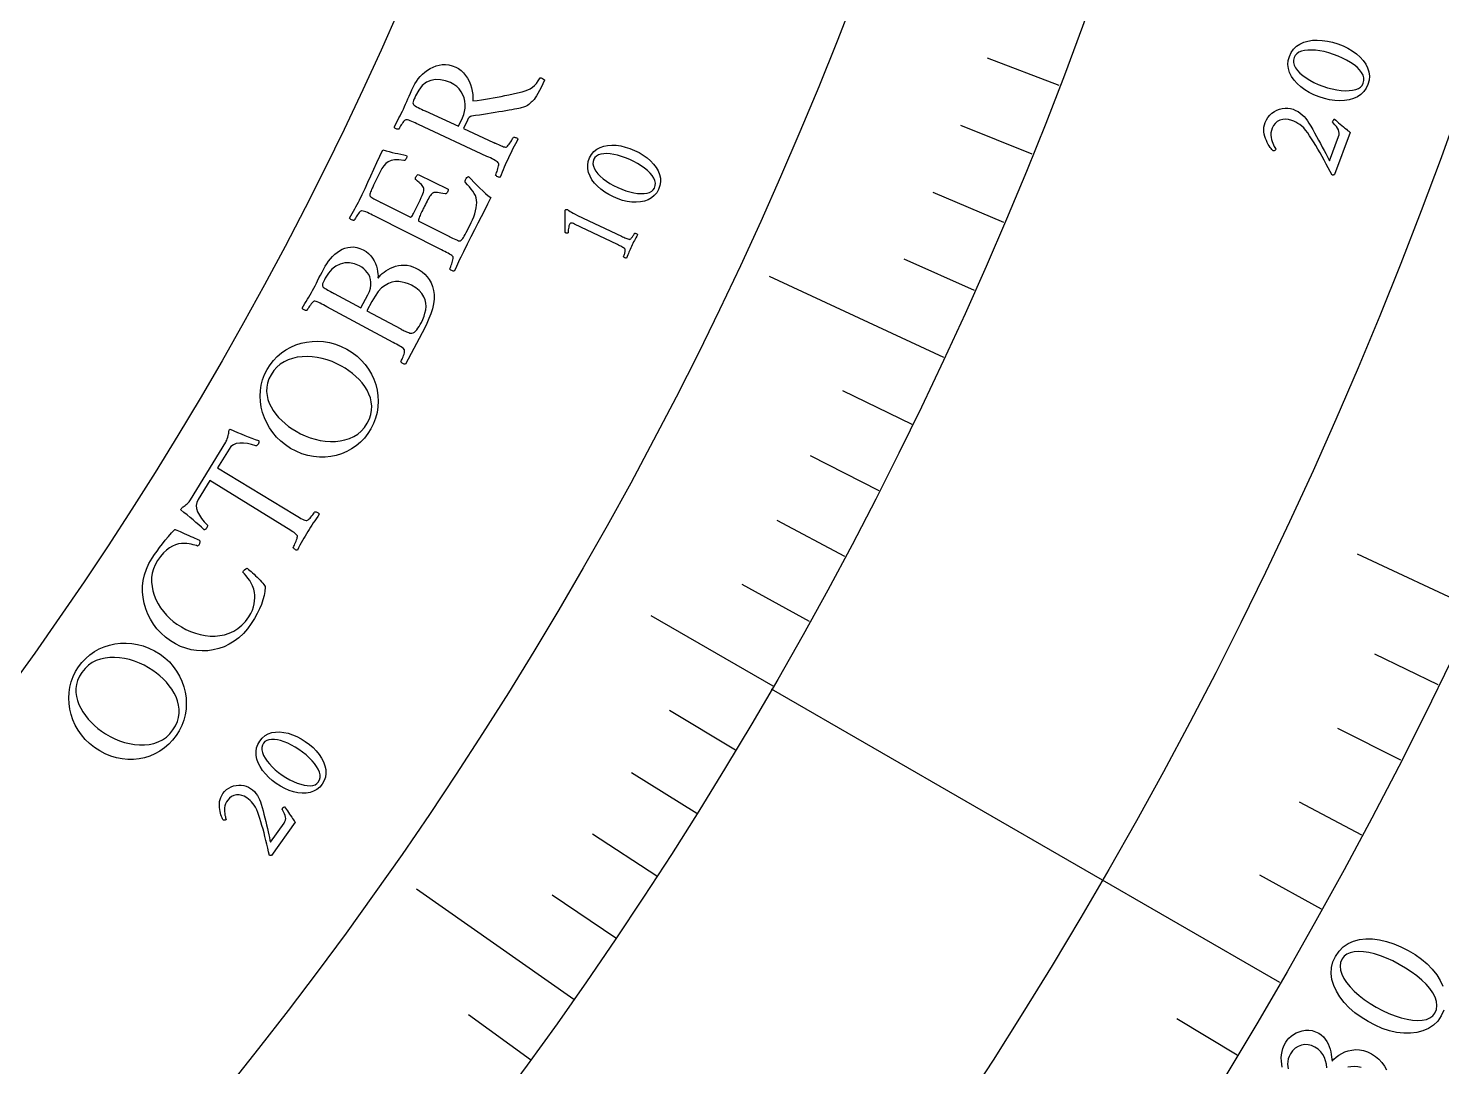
# Model space of a CAD drawing. Header units: millimetres. Extents: x -60 to 60, y -60 to 76.
# Drawn here: x 32.96 to 48.84, y -28.1 to -16.42 of the extents above; entities that cross this region are included whole.
import ezdxf

# ---------------------------------------------------------------- set-up
doc = ezdxf.new("R2010")
doc.units = ezdxf.units.MM
for name, color, linetype in [('CUT_OUTER', 1, 'Continuous'), ('ENGRAVE', 7, 'Continuous'), ('ENGRAVE_FINE', 8, 'Continuous'), ('TEXT', 5, 'Continuous')]:
    doc.layers.add(name, color=color, linetype=linetype)

msp = doc.modelspace()

# ---------------------------------------------------------------- linework, layer by layer
at = {"layer": 'CUT_OUTER'}
msp.add_arc((0, -0.0001), 59.9999, 176.771323, 2.429054, dxfattribs=at)
at = {"layer": 'ENGRAVE'}
for points in [[(43.2471, -20.124), (41.2888, -19.2127)], [(49.2125, -22.9482), (47.8966, -22.3345)], [(41.3278, -23.8181), (39.9554, -23.0272)], [(47.0252, -27.15), (41.3094, -23.85)], [(39.0876, -27.3396), (37.3176, -26.1016)]]:
    msp.add_lwpolyline(points, dxfattribs=at)
for radius in [58.8, 58.8, 57.225, 54.3, 54.3, 51.99, 47.7, 47.7, 45.18, 40.5, 40.5]:
    msp.add_circle((0, 0), radius, dxfattribs=at)
at = {"layer": 'ENGRAVE_FINE'}
for points in [[(44.5432, -17.0644), (43.7364, -16.7553)], [(44.2395, -17.837), (43.4382, -17.5139)], [(43.9222, -18.6046), (43.1266, -18.2676)], [(43.5914, -19.3671), (42.8018, -19.0163)], [(42.8896, -20.8752), (42.1127, -20.4971)], [(42.5188, -21.6205), (41.7486, -21.2289)], [(42.1348, -22.3595), (41.3716, -21.9545)], [(41.7378, -23.0922), (40.9818, -22.6739)], [(48.8045, -23.8036), (48.0927, -23.4564)], [(40.905, -24.5372), (40.1641, -24.0927)], [(48.3817, -24.6517), (47.676, -24.2921)], [(40.4694, -25.2491), (39.7364, -24.7917)], [(47.9441, -25.4923), (47.2448, -25.1205)], [(40.0213, -25.9536), (39.2963, -25.4835)], [(47.4919, -26.3252), (46.7992, -25.9412)], [(39.5606, -26.6505), (38.844, -26.1678)], [(38.6023, -28.0206), (37.9031, -27.513)], [(46.5442, -27.9666), (45.8653, -27.5587)]]:
    msp.add_lwpolyline(points, dxfattribs=at)
at = {"layer": 'TEXT'}
for points in [[(47.1304, -16.7377), (47.1505, -16.693), (47.1768, -16.6548), (47.2092, -16.6229), (47.248, -16.5973), (47.2916, -16.5778), (47.3388, -16.564), (47.3897, -16.5558), (47.4441, -16.5534), (47.5008, -16.5564), (47.5584, -16.5645), (47.6169, -16.5777), (47.6763, -16.5959), (47.7342, -16.6185), (47.7881, -16.6447), (47.8382, -16.6745), (47.8843, -16.7078), (47.9253, -16.7441), (47.96, -16.7827), (47.9883, -16.8235), (48.0103, -16.8667), (48.0246, -16.9114), (48.03, -16.9572), (48.0263, -17.0038), (48.0138, -17.0514), (47.994, -17.095), (47.9676, -17.1327), (47.9347, -17.1645), (47.8953, -17.1904), (47.8509, -17.2103), (47.8031, -17.2245), (47.7517, -17.233), (47.6969, -17.2356), (47.6399, -17.2327), (47.5822, -17.2245), (47.5238, -17.2109), (47.4646, -17.192), (47.407, -17.1686), (47.3534, -17.1418), (47.3037, -17.1115), (47.2579, -17.0778), (47.2173, -17.0412), (47.1831, -17.0025), (47.1553, -16.9617), (47.1339, -16.9186), (47.12, -16.8743), (47.1148, -16.8293), (47.1183, -16.7838), (47.1304, -16.7377)], [(47.1834, -16.7487), (47.177, -16.7773), (47.1778, -16.8063), (47.1859, -16.8356), (47.2012, -16.8653), (47.2229, -16.8948), (47.2498, -16.9236), (47.2821, -16.9517), (47.3196, -16.979), (47.3615, -17.0051), (47.4069, -17.0292), (47.4557, -17.0515), (47.508, -17.0719), (47.5607, -17.0892), (47.6122, -17.103), (47.6625, -17.1131), (47.7117, -17.1197), (47.7584, -17.1226), (47.8013, -17.1219), (47.8405, -17.1176), (47.876, -17.1096), (47.9065, -17.0978), (47.9309, -17.0821), (47.9491, -17.0625), (47.9612, -17.0391), (47.9683, -17.0081), (47.9677, -16.9774), (47.9592, -16.9469), (47.9429, -16.9167), (47.9199, -16.8871), (47.8915, -16.8584), (47.8576, -16.8307), (47.8183, -16.804), (47.7747, -16.7787), (47.7284, -16.7552), (47.6792, -16.7337), (47.6271, -16.714), (47.5739, -16.6968), (47.5224, -16.6833), (47.4727, -16.6735), (47.4248, -16.6673), (47.3796, -16.6647), (47.338, -16.6657), (47.3002, -16.6704), (47.2659, -16.6786), (47.2365, -16.6906), (47.2129, -16.7062), (47.1952, -16.7256), (47.1834, -16.7487)], [(37.2849, -17.076), (37.2999, -17.0466), (37.3177, -17.0178), (37.3382, -16.9897), (37.3613, -16.9623), (37.3868, -16.9364), (37.4139, -16.9127), (37.4428, -16.8913), (37.4735, -16.8722), (37.5056, -16.856), (37.539, -16.8435), (37.5737, -16.8346), (37.6096, -16.8294), (37.6465, -16.8287), (37.6839, -16.8331), (37.722, -16.8427), (37.7607, -16.8575), (37.7919, -16.8742), (37.8207, -16.895), (37.847, -16.9202), (37.8709, -16.9497), (37.8919, -16.9821), (37.91, -17.0163), (37.9251, -17.0522), (37.9371, -17.0898), (37.9459, -17.1278), (37.9511, -17.165), (37.9528, -17.2013), (37.951, -17.2367), (38.0007, -17.2307), (38.0486, -17.2243), (38.0947, -17.2177), (38.139, -17.2107), (38.1824, -17.2033), (38.2259, -17.1953), (38.2695, -17.1868), (38.3132, -17.1777), (38.3581, -17.168), (38.4054, -17.1576), (38.455, -17.1466), (38.507, -17.1348), (38.5403, -17.1256), (38.5707, -17.1142), (38.5982, -17.1004), (38.6228, -17.0844), (38.6455, -17.0648), (38.6672, -17.0405), (38.6879, -17.0114), (38.7076, -16.9775), (38.7135, -16.9764), (38.7204, -16.9775), (38.7283, -16.9807), (38.7372, -16.986), (38.7456, -16.9918), (38.752, -16.9964), (38.7565, -16.9999), (38.7589, -17.0022), (38.7391, -17.0461), (38.7202, -17.0857), (38.7022, -17.1211), (38.685, -17.1523), (38.6689, -17.1792), (38.6544, -17.2018), (38.6412, -17.2201), (38.6296, -17.2342), (38.6208, -17.2426), (38.6101, -17.2524), (38.5975, -17.2636), (38.583, -17.2762), (38.5661, -17.2887), (38.5461, -17.2995), (38.5231, -17.3087), (38.4971, -17.3162), (38.4849, -17.3189), (38.4682, -17.3223), (38.447, -17.3264), (38.4212, -17.3314), (38.3917, -17.3368), (38.3593, -17.3426), (38.3239, -17.3487), (38.2856, -17.3551), (38.2451, -17.3617), (38.2033, -17.3686), (38.1601, -17.3756), (38.1156, -17.3828), (38.0707, -17.3899), (38.0263, -17.3966), (37.9825, -17.403), (37.9393, -17.4091), (37.9255, -17.4136), (37.913, -17.4226), (37.9017, -17.4361), (37.8918, -17.454), (37.8486, -17.5476), (38.1841, -17.7032), (38.1869, -17.7045), (38.1896, -17.7057), (38.1924, -17.707), (38.1952, -17.7083), (38.1979, -17.7096), (38.2007, -17.7109), (38.2035, -17.7122), (38.2062, -17.7134), (38.2234, -17.7213), (38.2398, -17.7287), (38.2554, -17.7356), (38.2703, -17.742), (38.2843, -17.7476), (38.2973, -17.752), (38.3093, -17.7552), (38.3203, -17.7573), (38.3263, -17.7561), (38.3334, -17.7521), (38.3415, -17.7451), (38.3507, -17.7353), (38.3602, -17.7236), (38.3693, -17.7112), (38.3781, -17.698), (38.3866, -17.6842), (38.3941, -17.671), (38.4002, -17.66), (38.4049, -17.6512), (38.4082, -17.6445), (38.4137, -17.644), (38.4203, -17.6448), (38.4281, -17.6467), (38.437, -17.6499), (38.4455, -17.6539), (38.4522, -17.6582), (38.457, -17.6631), (38.4599, -17.6683), (38.4454, -17.6951), (38.4312, -17.7214), (38.4174, -17.7472), (38.404, -17.7724), (38.3909, -17.7976), (38.3779, -17.8233), (38.3651, -17.8495), (38.3525, -17.8762), (38.3405, -17.9024), (38.3287, -17.929), (38.3171, -17.9559), (38.3057, -17.9833), (38.2944, -18.011), (38.2832, -18.039), (38.2719, -18.0673), (38.2606, -18.0958), (38.2547, -18.0969), (38.2479, -18.0963), (38.2403, -18.0941), (38.2318, -18.0901), (38.2236, -18.0853), (38.2172, -18.0806), (38.2123, -18.076), (38.2091, -18.0715), (38.2121, -18.0647), (38.2159, -18.0554), (38.2204, -18.0437), (38.2256, -18.0294), (38.2309, -18.014), (38.2353, -17.9986), (38.2391, -17.9834), (38.2421, -17.9682), (38.2439, -17.9545), (38.244, -17.9439), (38.2423, -17.9363), (38.239, -17.9317), (38.2287, -17.9228), (38.2164, -17.914), (38.2022, -17.9053), (38.1859, -17.8966), (38.1683, -17.8878), (38.1499, -17.8789), (38.1307, -17.8697), (38.1109, -17.8603), (37.3427, -17.5025), (37.3227, -17.4932), (37.3032, -17.4843), (37.2843, -17.4758), (37.2659, -17.4676), (37.2484, -17.4604), (37.2323, -17.4549), (37.2175, -17.4509), (37.2041, -17.4486), (37.1978, -17.4485), (37.1907, -17.4519), (37.183, -17.4586), (37.1744, -17.4687), (37.1657, -17.4807), (37.1571, -17.493), (37.1488, -17.5057), (37.1407, -17.5188), (37.1335, -17.5311), (37.1275, -17.5415), (37.1229, -17.5498), (37.1197, -17.5562), (37.1142, -17.5566), (37.1076, -17.5557), (37.0999, -17.5536), (37.091, -17.5503), (37.0825, -17.5463), (37.0759, -17.5418), (37.0712, -17.537), (37.0683, -17.5319), (37.0819, -17.5056), (37.0955, -17.4796), (37.109, -17.4541), (37.1224, -17.4289), (37.1356, -17.4039), (37.1484, -17.3788), (37.1608, -17.3537), (37.1728, -17.3285), (37.185, -17.3018), (37.1975, -17.274), (37.2103, -17.245), (37.2232, -17.215), (37.2369, -17.1833), (37.2517, -17.1496), (37.2677, -17.1138), (37.2849, -17.076)], [(37.7026, -17.0314), (37.6442, -17.0098), (37.5876, -16.9984), (37.5328, -16.9972), (37.4798, -17.0062), (37.43, -17.0277), (37.3848, -17.064), (37.3443, -17.1151), (37.3083, -17.1809), (37.3042, -17.1901), (37.2993, -17.2017), (37.2937, -17.2154), (37.2873, -17.2314), (37.282, -17.2471), (37.2796, -17.26), (37.2803, -17.27), (37.284, -17.2771), (37.2923, -17.2848), (37.3038, -17.2931), (37.3185, -17.3019), (37.3365, -17.3113), (37.3562, -17.3209), (37.3761, -17.3305), (37.3961, -17.34), (37.4163, -17.3494), (37.7932, -17.522), (37.8373, -17.4267), (37.8511, -17.3913), (37.8605, -17.3549), (37.8654, -17.3174), (37.8659, -17.2789), (37.8619, -17.2406), (37.8533, -17.2036), (37.8401, -17.1681), (37.8224, -17.1341), (37.7999, -17.1026), (37.7724, -17.075), (37.74, -17.0513), (37.7026, -17.0314)], [(47.637, -17.4417), (47.6517, -17.4551), (47.6676, -17.4692), (47.6845, -17.4838), (47.7025, -17.499), (47.7206, -17.5143), (47.7381, -17.5289), (47.755, -17.5428), (47.7712, -17.5562), (47.7858, -17.5681), (47.7977, -17.5779), (47.8071, -17.5855), (47.8139, -17.591), (47.6367, -18.0655), (47.6343, -18.067), (47.6314, -18.0685), (47.628, -18.0698), (47.6242, -18.0711), (47.6204, -18.0722), (47.6171, -18.0726), (47.6142, -18.0726), (47.6119, -18.0721), (47.5904, -18.0309), (47.5684, -17.9892), (47.5457, -17.9469), (47.5225, -17.904), (47.4989, -17.8612), (47.4752, -17.8192), (47.4513, -17.778), (47.4274, -17.7376), (47.4037, -17.6989), (47.3806, -17.6626), (47.3582, -17.6287), (47.3365, -17.5974), (47.3138, -17.5673), (47.2916, -17.5417), (47.2699, -17.5206), (47.2488, -17.5039), (47.2274, -17.4901), (47.2049, -17.4776), (47.1813, -17.4663), (47.1567, -17.4564), (47.1222, -17.4466), (47.0885, -17.4431), (47.0557, -17.446), (47.0237, -17.4551), (46.9945, -17.4699), (46.9703, -17.4897), (46.9509, -17.5146), (46.9363, -17.5445), (46.928, -17.5711), (46.9234, -17.5971), (46.9223, -17.6225), (46.9248, -17.6473), (46.9298, -17.6709), (46.9359, -17.6928), (46.9433, -17.7131), (46.952, -17.7316), (46.9607, -17.7479), (46.9685, -17.7615), (46.9754, -17.7724), (46.9813, -17.7806), (46.9791, -17.7845), (46.9758, -17.7882), (46.9713, -17.7915), (46.9657, -17.7944), (46.96, -17.7967), (46.9553, -17.7982), (46.9516, -17.7987), (46.949, -17.7984), (46.9428, -17.7926), (46.9351, -17.7842), (46.9259, -17.7732), (46.9151, -17.7595), (46.9039, -17.7435), (46.8929, -17.7256), (46.8823, -17.7058), (46.872, -17.6841), (46.8627, -17.6609), (46.8551, -17.637), (46.8492, -17.6122), (46.845, -17.5866), (46.8433, -17.5604), (46.8449, -17.5341), (46.8499, -17.5076), (46.8583, -17.4808), (46.8721, -17.4499), (46.8895, -17.422), (46.9105, -17.397), (46.9349, -17.3751), (46.9619, -17.3564), (46.9901, -17.3413), (47.0197, -17.3298), (47.0506, -17.322), (47.082, -17.318), (47.1127, -17.3183), (47.143, -17.3228), (47.1726, -17.3314), (47.2011, -17.3434), (47.2277, -17.3576), (47.2525, -17.3741), (47.2755, -17.3929), (47.2967, -17.4137), (47.3164, -17.436), (47.3344, -17.46), (47.3509, -17.4855), (47.3718, -17.5209), (47.3931, -17.5579), (47.4148, -17.5967), (47.437, -17.6371), (47.459, -17.6778), (47.4802, -17.7174), (47.5007, -17.7558), (47.5204, -17.7931), (47.5387, -17.828), (47.5551, -17.8592), (47.5696, -17.8866), (47.5822, -17.9105), (47.6836, -17.6387), (47.6891, -17.6186), (47.6908, -17.5993), (47.6885, -17.5806), (47.6823, -17.5625), (47.6724, -17.5444), (47.6588, -17.5254), (47.6417, -17.5056), (47.6211, -17.4851), (47.6181, -17.4817), (47.6167, -17.4775), (47.6168, -17.4725), (47.6183, -17.4666), (47.6194, -17.4642), (47.6211, -17.4612), (47.6234, -17.4577), (47.6263, -17.4536), (47.6293, -17.4496), (47.6321, -17.4462), (47.6347, -17.4436), (47.637, -17.4417)], [(36.6782, -18.352), (36.7093, -18.2889), (36.7411, -18.2224), (36.7737, -18.1523), (36.8069, -18.0787), (36.8406, -18.0039), (36.8744, -17.9303), (36.9082, -17.8578), (36.9422, -17.7866), (36.9777, -17.7977), (37.0122, -17.8075), (37.0456, -17.816), (37.078, -17.8231), (37.11, -17.8298), (37.1424, -17.8369), (37.1751, -17.8445), (37.2082, -17.8525), (37.2097, -17.8597), (37.2092, -17.8679), (37.2069, -17.8772), (37.2026, -17.8875), (37.1968, -17.8975), (37.1908, -17.904), (37.1844, -17.907), (37.1777, -17.9066), (37.1209, -17.8988), (37.0726, -17.8986), (37.0328, -17.9061), (37.0014, -17.9211), (36.9754, -17.9421), (36.952, -17.9669), (36.9312, -17.9958), (36.9129, -18.0287), (36.8392, -18.1788), (36.8361, -18.1853), (36.8319, -18.1941), (36.8268, -18.2052), (36.8207, -18.2185), (36.8144, -18.2329), (36.8086, -18.247), (36.8034, -18.2608), (36.7987, -18.2743), (36.7954, -18.2865), (36.794, -18.2964), (36.7946, -18.3039), (36.7973, -18.3091), (36.8059, -18.3164), (36.8161, -18.3238), (36.828, -18.3313), (36.8415, -18.3389), (36.856, -18.3466), (36.8707, -18.3543), (36.8858, -18.362), (36.9011, -18.3697), (36.9071, -18.3727), (36.9125, -18.3754), (36.9171, -18.3777), (36.9211, -18.3797), (37.2522, -18.5445), (37.2562, -18.5447), (37.261, -18.5416), (37.2666, -18.5352), (37.273, -18.5256), (37.2798, -18.5139), (37.2867, -18.5014), (37.2937, -18.4881), (37.3008, -18.4741), (37.3463, -18.3818), (37.3608, -18.3518), (37.3731, -18.325), (37.3832, -18.3015), (37.3911, -18.2813), (37.3968, -18.2637), (37.4001, -18.2479), (37.4011, -18.2339), (37.3999, -18.2217), (37.3964, -18.2105), (37.3909, -18.1994), (37.3834, -18.1885), (37.3738, -18.1776), (37.3622, -18.1662), (37.3483, -18.1535), (37.3323, -18.1394), (37.3141, -18.124), (37.3096, -18.119), (37.308, -18.1121), (37.3093, -18.1032), (37.3136, -18.0925), (37.319, -18.0827), (37.3248, -18.075), (37.331, -18.0695), (37.3376, -18.0661), (37.6742, -18.229), (37.6752, -18.2351), (37.6744, -18.2426), (37.6718, -18.2515), (37.6674, -18.2618), (37.6617, -18.2713), (37.6555, -18.278), (37.6487, -18.2819), (37.6413, -18.2829), (37.6145, -18.2774), (37.5915, -18.2731), (37.5724, -18.2699), (37.5571, -18.2679), (37.5446, -18.2667), (37.5341, -18.2663), (37.5256, -18.2665), (37.5189, -18.2673), (37.5134, -18.2687), (37.508, -18.2707), (37.5027, -18.2731), (37.4977, -18.2761), (37.4914, -18.2805), (37.4842, -18.2881), (37.4762, -18.2989), (37.4673, -18.313), (37.4578, -18.3291), (37.4482, -18.3461), (37.4384, -18.364), (37.4285, -18.3828), (37.4187, -18.4019), (37.4092, -18.4204), (37.4001, -18.4383), (37.3914, -18.4558), (37.3855, -18.468), (37.3792, -18.4811), (37.3727, -18.495), (37.3659, -18.5097), (37.3593, -18.5244), (37.3535, -18.5382), (37.3484, -18.5511), (37.344, -18.5631), (37.341, -18.5735), (37.3402, -18.5815), (37.3415, -18.5873), (37.345, -18.5907), (37.6834, -18.7591), (37.6854, -18.7602), (37.6879, -18.7614), (37.6909, -18.7629), (37.6943, -18.7646), (37.708, -18.7713), (37.7235, -18.7788), (37.7409, -18.7872), (37.7602, -18.7963), (37.7785, -18.8043), (37.7929, -18.8094), (37.8033, -18.8115), (37.8098, -18.8107), (37.8204, -18.8038), (37.8302, -18.7954), (37.8393, -18.7852), (37.8476, -18.7734), (37.8563, -18.7588), (37.8666, -18.7403), (37.8784, -18.7178), (37.8916, -18.6913), (37.9341, -18.605), (37.949, -18.5725), (37.9622, -18.5395), (37.9736, -18.5059), (37.9833, -18.4718), (37.9907, -18.4387), (37.995, -18.4081), (37.9965, -18.3801), (37.9949, -18.3547), (37.9903, -18.3278), (37.9818, -18.3018), (37.9692, -18.2768), (37.9527, -18.2527), (37.9336, -18.2289), (37.9134, -18.2049), (37.892, -18.1807), (37.8694, -18.1562), (37.866, -18.1509), (37.8651, -18.144), (37.8667, -18.1354), (37.8707, -18.1252), (37.8787, -18.1104), (37.8866, -18.099), (37.8947, -18.091), (37.9028, -18.0864), (37.9338, -18.1173), (37.9656, -18.1494), (37.9983, -18.1827), (38.0318, -18.217), (38.0649, -18.25), (38.0963, -18.2788), (38.1259, -18.3037), (38.1539, -18.3244), (38.1186, -18.3972), (38.0828, -18.4694), (38.0465, -18.5411), (38.0097, -18.6123), (37.9717, -18.6856), (37.9318, -18.7637), (37.8899, -18.8465), (37.846, -18.934), (37.8309, -18.9644), (37.817, -18.9935), (37.8042, -19.021), (37.7926, -19.0471), (37.7812, -19.0727), (37.7692, -19.0985), (37.7566, -19.1246), (37.7435, -19.151), (37.7376, -19.152), (37.7308, -19.1512), (37.7232, -19.1487), (37.7148, -19.1445), (37.7068, -19.1395), (37.7005, -19.1347), (37.6958, -19.1299), (37.6927, -19.1253), (37.6959, -19.1186), (37.6999, -19.1094), (37.7047, -19.0978), (37.7104, -19.0837), (37.716, -19.0684), (37.7209, -19.0532), (37.7251, -19.038), (37.7285, -19.0229), (37.7307, -19.0093), (37.7311, -18.9987), (37.7297, -18.991), (37.7265, -18.9863), (37.7164, -18.9772), (37.7044, -18.9681), (37.6904, -18.9589), (37.6743, -18.9498), (37.6569, -18.9406), (37.6388, -18.9311), (37.62, -18.9214), (37.6004, -18.9115), (36.8433, -18.5307), (36.8236, -18.5208), (36.8043, -18.5114), (36.7857, -18.5023), (36.7675, -18.4937), (36.7502, -18.486), (36.7342, -18.48), (36.7196, -18.4756), (36.7063, -18.4729), (36.6999, -18.4727), (36.6928, -18.4759), (36.6848, -18.4824), (36.676, -18.4922), (36.6669, -18.504), (36.6579, -18.5163), (36.6491, -18.529), (36.6405, -18.5423), (36.6327, -18.5548), (36.6263, -18.5652), (36.6214, -18.5736), (36.618, -18.58), (36.6125, -18.5802), (36.6059, -18.5791), (36.5982, -18.5768), (36.5895, -18.5733), (36.5811, -18.569), (36.5746, -18.5644), (36.57, -18.5594), (36.5673, -18.5542), (36.5816, -18.5282), (36.596, -18.5025), (36.6104, -18.4771), (36.6247, -18.4519), (36.6388, -18.4269), (36.6524, -18.4019), (36.6656, -18.3769), (36.6782, -18.352)], [(39.265, -17.8789), (39.2866, -17.8401), (39.3134, -17.8075), (39.3453, -17.7812), (39.3823, -17.7611), (39.4234, -17.7468), (39.4672, -17.738), (39.5139, -17.7346), (39.5634, -17.7366), (39.6145, -17.7438), (39.6661, -17.7556), (39.718, -17.772), (39.7704, -17.7932), (39.8211, -17.8182), (39.8679, -17.8461), (39.9109, -17.8769), (39.9501, -17.9107), (39.9844, -17.9468), (40.0128, -17.9845), (40.0353, -18.0237), (40.0518, -18.0645), (40.0613, -18.1061), (40.0626, -18.148), (40.0556, -18.19), (40.0405, -18.2321), (40.0192, -18.2701), (39.9923, -18.3022), (39.9601, -18.3284), (39.9224, -18.3487), (39.8806, -18.3633), (39.8361, -18.3725), (39.7889, -18.3761), (39.7391, -18.3742), (39.6877, -18.3671), (39.6361, -18.3551), (39.5843, -18.3382), (39.5322, -18.3164), (39.4818, -18.2908), (39.4354, -18.2623), (39.3927, -18.231), (39.3539, -18.1968), (39.3199, -18.1605), (39.292, -18.1228), (39.27, -18.0836), (39.254, -18.043), (39.2449, -18.0017), (39.2437, -17.9607), (39.2504, -17.9197), (39.265, -17.8789)], [(39.3121, -17.893), (39.304, -17.9184), (39.3025, -17.9447), (39.3076, -17.9719), (39.3192, -18), (39.3365, -18.0284), (39.3586, -18.0566), (39.3856, -18.0845), (39.4175, -18.1122), (39.4534, -18.1391), (39.4926, -18.1645), (39.5351, -18.1885), (39.5808, -18.2111), (39.6272, -18.2309), (39.6728, -18.2474), (39.7176, -18.2606), (39.7616, -18.2704), (39.8036, -18.2767), (39.8426, -18.2794), (39.8784, -18.2785), (39.9112, -18.274), (39.9397, -18.2657), (39.9631, -18.2534), (39.9811, -18.2371), (39.9939, -18.2168), (40.0028, -18.1893), (40.0046, -18.1615), (39.9992, -18.1332), (39.9869, -18.1045), (39.9684, -18.0759), (39.9449, -18.0477), (39.9164, -18.02), (39.8828, -17.9927), (39.8453, -17.9664), (39.8052, -17.9415), (39.7623, -17.9182), (39.7167, -17.8963), (39.6698, -17.8766), (39.6242, -17.8604), (39.58, -17.8476), (39.537, -17.8382), (39.4963, -17.8323), (39.4586, -17.83), (39.4239, -17.8313), (39.3923, -17.8361), (39.3647, -17.8446), (39.3421, -17.8569), (39.3246, -17.873), (39.3121, -17.893)], [(39.5782, -18.8526), (39.095, -18.6224), (39.083, -18.6171), (39.0727, -18.6134), (39.064, -18.6114), (39.0569, -18.611), (39.0511, -18.6121), (39.0461, -18.6149), (39.0418, -18.6192), (39.0382, -18.625), (39.0352, -18.6329), (39.0324, -18.6431), (39.03, -18.6556), (39.0278, -18.6705), (39.0259, -18.6857), (39.0244, -18.699), (39.0234, -18.7105), (39.0228, -18.7202), (39.016, -18.7228), (39.0094, -18.7238), (39.003, -18.7232), (38.9968, -18.7211), (38.9967, -18.721), (38.9965, -18.7209), (38.9961, -18.7207), (38.9956, -18.7205), (38.9934, -18.7193), (38.9919, -18.718), (38.9909, -18.7166), (38.9906, -18.7151), (38.9911, -18.6858), (38.9914, -18.6567), (38.9915, -18.6277), (38.9914, -18.599), (38.9912, -18.5716), (38.991, -18.5466), (38.9909, -18.524), (38.9908, -18.5039), (38.9908, -18.4873), (38.9909, -18.4753), (38.9911, -18.4678), (38.9913, -18.465), (38.9925, -18.4625), (38.9942, -18.46), (38.9967, -18.4583), (38.9999, -18.4575), (39.0038, -18.4576), (39.0079, -18.4581), (39.0115, -18.4586), (39.0148, -18.4592), (39.0178, -18.4597), (39.0195, -18.4609), (39.0247, -18.4645), (39.0334, -18.4704), (39.0455, -18.4788), (39.061, -18.4887), (39.08, -18.4996), (39.1025, -18.5113), (39.1283, -18.5239), (39.623, -18.7581), (39.6363, -18.7643), (39.6491, -18.7703), (39.6615, -18.7759), (39.6735, -18.7813), (39.6849, -18.7859), (39.6954, -18.7896), (39.7052, -18.7922), (39.7141, -18.7937), (39.7181, -18.793), (39.7227, -18.7906), (39.7279, -18.7864), (39.7338, -18.7804), (39.7399, -18.7734), (39.7458, -18.7659), (39.7513, -18.7581), (39.7566, -18.7498), (39.7613, -18.7419), (39.7651, -18.7352), (39.7681, -18.7297), (39.7703, -18.7254), (39.774, -18.7251), (39.7784, -18.7256), (39.7836, -18.727), (39.7895, -18.7292), (39.7951, -18.7319), (39.7995, -18.7348), (39.8027, -18.7381), (39.8046, -18.7416), (39.7949, -18.7591), (39.7856, -18.7759), (39.7768, -18.792), (39.7683, -18.8073), (39.7601, -18.8226), (39.7518, -18.8387), (39.7434, -18.8554), (39.735, -18.8729), (39.7271, -18.8898), (39.7198, -18.9061), (39.7131, -18.9216), (39.707, -18.9366), (39.7009, -18.9517), (39.6944, -18.9679), (39.6875, -18.9853), (39.6801, -19.0038), (39.6762, -19.0045), (39.6717, -19.0041), (39.6666, -19.0025), (39.6609, -18.9999), (39.6555, -18.9967), (39.6512, -18.9935), (39.648, -18.9904), (39.6459, -18.9874), (39.6479, -18.983), (39.6502, -18.9772), (39.653, -18.97), (39.6561, -18.9613), (39.6592, -18.952), (39.6618, -18.9427), (39.6639, -18.9335), (39.6655, -18.9243), (39.6664, -18.9161), (39.6662, -18.9096), (39.665, -18.9048), (39.6627, -18.9019), (39.6559, -18.8959), (39.6478, -18.8899), (39.6384, -18.8838), (39.6277, -18.8777), (39.6161, -18.8715), (39.604, -18.8652), (39.5913, -18.8589), (39.5782, -18.8526)], [(36.2769, -19.1244), (36.2932, -19.0956), (36.3113, -19.0672), (36.3313, -19.0393), (36.3532, -19.0118), (36.3768, -18.9857), (36.4016, -18.9619), (36.4278, -18.9405), (36.4553, -18.9214), (36.4842, -18.9054), (36.5143, -18.8932), (36.5458, -18.8846), (36.5787, -18.8799), (36.6127, -18.8797), (36.6479, -18.8852), (36.6842, -18.8963), (36.7216, -18.9131), (36.7532, -18.9318), (36.7813, -18.9537), (36.8057, -18.9786), (36.8265, -19.0067), (36.844, -19.0363), (36.8582, -19.066), (36.8693, -19.0958), (36.8771, -19.1256), (36.8824, -19.1541), (36.8857, -19.1797), (36.887, -19.2025), (36.8864, -19.2224), (36.8871, -19.2253), (36.8886, -19.2269), (36.8907, -19.2272), (36.8936, -19.2261), (36.9043, -19.2104), (36.918, -19.1946), (36.9347, -19.1785), (36.9543, -19.1622), (36.9764, -19.1465), (37.0006, -19.132), (37.0268, -19.1186), (37.0552, -19.1065), (37.085, -19.0964), (37.1158, -19.0891), (37.1476, -19.0847), (37.1803, -19.0832), (37.2133, -19.0853), (37.2463, -19.0915), (37.279, -19.1019), (37.3117, -19.1164), (37.3481, -19.1372), (37.3816, -19.1605), (37.4119, -19.1865), (37.4393, -19.215), (37.4631, -19.247), (37.4831, -19.2832), (37.4992, -19.3235), (37.5113, -19.3681), (37.5178, -19.415), (37.5177, -19.4648), (37.5109, -19.5175), (37.4976, -19.5733), (37.4797, -19.6297), (37.4596, -19.6847), (37.4371, -19.7382), (37.4123, -19.7902), (37.1943, -20.1969), (37.1884, -20.1977), (37.1817, -20.1967), (37.1742, -20.194), (37.1659, -20.1896), (37.158, -20.1844), (37.1518, -20.1793), (37.1472, -20.1744), (37.1443, -20.1697), (37.1477, -20.1631), (37.1519, -20.154), (37.1571, -20.1426), (37.1631, -20.1286), (37.1692, -20.1135), (37.1745, -20.0985), (37.1791, -20.0834), (37.183, -20.0684), (37.1855, -20.0549), (37.1862, -20.0442), (37.185, -20.0366), (37.1819, -20.0318), (37.1721, -20.0224), (37.1604, -20.0129), (37.1466, -20.0034), (37.1308, -19.9938), (37.1137, -19.9841), (37.0958, -19.9741), (37.0773, -19.9639), (37.0579, -19.9534), (36.3118, -19.5516), (36.2923, -19.5413), (36.2734, -19.5313), (36.255, -19.5217), (36.237, -19.5125), (36.22, -19.5044), (36.2042, -19.498), (36.1897, -19.4932), (36.1764, -19.4901), (36.1701, -19.4897), (36.1629, -19.4927), (36.1548, -19.499), (36.1457, -19.5086), (36.1362, -19.5201), (36.1269, -19.5321), (36.1178, -19.5446), (36.1088, -19.5576), (36.1006, -19.5699), (36.094, -19.5801), (36.0888, -19.5884), (36.0852, -19.5946), (36.0797, -19.5947), (36.0732, -19.5934), (36.0655, -19.5909), (36.0569, -19.5872), (36.0487, -19.5826), (36.0423, -19.5778), (36.0378, -19.5728), (36.0352, -19.5675), (36.0503, -19.5419), (36.0654, -19.5166), (36.0805, -19.4916), (36.0955, -19.4668), (36.1103, -19.4422), (36.1246, -19.4176), (36.1384, -19.393), (36.1518, -19.3685), (36.1655, -19.3425), (36.1795, -19.3156), (36.1936, -19.2877), (36.208, -19.2588), (36.2232, -19.2283), (36.2398, -19.1958), (36.2577, -19.1611), (36.2769, -19.1244)], [(36.6951, -19.5635), (36.7716, -19.4193), (36.7893, -19.381), (36.8013, -19.3444), (36.8073, -19.3097), (36.8076, -19.2767), (36.8029, -19.2456), (36.7945, -19.2167), (36.7822, -19.19), (36.766, -19.1653), (36.747, -19.143), (36.7263, -19.1234), (36.7037, -19.1063), (36.6794, -19.0919), (36.6217, -19.0677), (36.5659, -19.0562), (36.512, -19.0573), (36.4599, -19.071), (36.4112, -19.0959), (36.3674, -19.1307), (36.3285, -19.1756), (36.2945, -19.2304), (36.2898, -19.2394), (36.2843, -19.2506), (36.2779, -19.264), (36.2706, -19.2797), (36.2644, -19.2951), (36.2614, -19.3078), (36.2615, -19.3178), (36.2648, -19.3251), (36.2718, -19.3318), (36.281, -19.3391), (36.2925, -19.3468), (36.3064, -19.3551), (36.3217, -19.3638), (36.3374, -19.3725), (36.3537, -19.3814), (36.3705, -19.3904), (36.374, -19.3923), (36.3772, -19.394), (36.3802, -19.3956), (36.383, -19.3971), (36.3857, -19.3986), (36.3884, -19.4), (36.3911, -19.4014), (36.3938, -19.4029)], [(36.7614, -19.5989), (37.1416, -19.8016), (37.1488, -19.8053), (37.1576, -19.8098), (37.1683, -19.8151), (37.1806, -19.8212), (37.1938, -19.8274), (37.2068, -19.8331), (37.2197, -19.8383), (37.2324, -19.843), (37.244, -19.8468), (37.2538, -19.8492), (37.2617, -19.8504), (37.2677, -19.8502), (37.2832, -19.8445), (37.2978, -19.8358), (37.3113, -19.8241), (37.3239, -19.8094), (37.336, -19.7922), (37.3484, -19.7729), (37.361, -19.7515), (37.3738, -19.7281), (37.3902, -19.6941), (37.4038, -19.6591), (37.4148, -19.6232), (37.4231, -19.5863), (37.427, -19.5491), (37.4249, -19.512), (37.4169, -19.4751), (37.4028, -19.4385), (37.3811, -19.4031), (37.3505, -19.37), (37.3108, -19.3391), (37.262, -19.3104), (37.2281, -19.2948), (37.1931, -19.2827), (37.1571, -19.274), (37.12, -19.2687), (37.0821, -19.2687), (37.0439, -19.2757), (37.0053, -19.2897), (36.9663, -19.3108), (36.9276, -19.3406), (36.8899, -19.3811), (36.8532, -19.4321), (36.8173, -19.4937)], [(35.6394, -20.2589), (35.6734, -20.2051), (35.7118, -20.1558), (35.7545, -20.1111), (35.8016, -20.0709), (35.8522, -20.0356), (35.9058, -20.0057), (35.9622, -19.9812), (36.0216, -19.962), (36.0831, -19.9485), (36.1459, -19.9409), (36.2101, -19.9392), (36.2756, -19.9434), (36.3417, -19.9541), (36.4075, -19.972), (36.4729, -19.9969), (36.5381, -20.029), (36.597, -20.0649), (36.6507, -20.1054), (36.6991, -20.1504), (36.7422, -20.1999), (36.78, -20.253), (36.8123, -20.3085), (36.8392, -20.3665), (36.8606, -20.427), (36.8762, -20.489), (36.8855, -20.5516), (36.8887, -20.6148), (36.8856, -20.6786), (36.876, -20.7419), (36.8598, -20.8037), (36.8368, -20.864), (36.8072, -20.9228), (36.7725, -20.9776), (36.7332, -21.0279), (36.6894, -21.0736), (36.6411, -21.1147), (36.5892, -21.1507), (36.5346, -21.1809), (36.4772, -21.2052), (36.4171, -21.2237), (36.3551, -21.2362), (36.292, -21.2425), (36.2278, -21.2426), (36.1624, -21.2364), (36.0969, -21.2237), (36.0321, -21.2039), (35.968, -21.1772), (35.9047, -21.1436), (35.8468, -21.1059), (35.7941, -21.0639), (35.7466, -21.0177), (35.7042, -20.9673), (35.667, -20.9138), (35.6354, -20.8582), (35.6091, -20.8005), (35.5883, -20.7407), (35.5733, -20.6797), (35.5643, -20.6183), (35.5613, -20.5565), (35.5644, -20.4943), (35.5737, -20.4327), (35.5892, -20.373), (35.6112, -20.3151), (35.6394, -20.2589)], [(35.6839, -20.3163), (35.6605, -20.3636), (35.6444, -20.4106), (35.6356, -20.4572), (35.6342, -20.5034), (35.639, -20.5489), (35.6489, -20.5933), (35.664, -20.6366), (35.6843, -20.6787), (35.709, -20.7194), (35.7373, -20.7586), (35.7691, -20.796), (35.8045, -20.8319), (35.8425, -20.8657), (35.8819, -20.8969), (35.9227, -20.9258), (35.965, -20.9521), (36.016, -20.9795), (36.0688, -21.0035), (36.1235, -21.024), (36.1801, -21.041), (36.2375, -21.054), (36.2945, -21.0626), (36.3512, -21.0666), (36.4076, -21.066), (36.4627, -21.0605), (36.5154, -21.0496), (36.5657, -21.0333), (36.6137, -21.0116), (36.6583, -20.9839), (36.6984, -20.9495), (36.734, -20.9086), (36.7651, -20.8611), (36.7892, -20.8124), (36.8057, -20.7641), (36.8148, -20.7163), (36.8163, -20.6691), (36.8114, -20.6226), (36.8011, -20.5773), (36.7852, -20.5331), (36.764, -20.49), (36.7382, -20.4484), (36.7088, -20.4089), (36.6759, -20.3713), (36.6393, -20.3357), (36.6004, -20.3024), (36.5601, -20.2717), (36.5185, -20.2437), (36.4756, -20.2182), (36.4241, -20.1919), (36.3709, -20.1691), (36.3161, -20.1499), (36.2596, -20.1341), (36.2025, -20.1224), (36.1458, -20.1151), (36.0895, -20.1122), (36.0337, -20.1139), (35.9792, -20.1202), (35.9274, -20.1317), (35.878, -20.1481), (35.8311, -20.1697), (35.7877, -20.1969), (35.7488, -20.2304), (35.7142, -20.2702), (35.6839, -20.3163)], [(35.1745, -21.0756), (35.1805, -21.0643), (35.1863, -21.0508), (35.1919, -21.0353), (35.1974, -21.0175), (35.2021, -20.9998), (35.2059, -20.9844), (35.2085, -20.9713), (35.2101, -20.9604), (35.2108, -20.9523), (35.2117, -20.9458), (35.2129, -20.9408), (35.2143, -20.9375), (35.2161, -20.9349), (35.2185, -20.9324), (35.2214, -20.93), (35.2249, -20.9276), (35.2665, -20.9463), (35.3077, -20.9643), (35.3484, -20.9816), (35.3886, -20.9982), (35.4284, -21.014), (35.4677, -21.0292), (35.5066, -21.0435), (35.545, -21.0572), (35.5456, -21.0604), (35.5461, -21.0643), (35.5464, -21.069), (35.5466, -21.0745), (35.5461, -21.0803), (35.5445, -21.086), (35.5417, -21.0916), (35.5378, -21.0972), (35.5321, -21.1055), (35.5264, -21.1114), (35.5206, -21.1149), (35.5148, -21.1161), (35.4661, -21.1007), (35.4196, -21.0903), (35.3751, -21.0848), (35.3326, -21.0844), (35.294, -21.09), (35.261, -21.1031), (35.2337, -21.1235), (35.2119, -21.1514), (35.0842, -21.3626), (35.9486, -21.8889), (35.9674, -21.9003), (35.9856, -21.9112), (36.0033, -21.9215), (36.0203, -21.9314), (36.0366, -21.9402), (36.0517, -21.9472), (36.0659, -21.9526), (36.0789, -21.9563), (36.085, -21.9558), (36.0925, -21.9526), (36.1013, -21.9466), (36.1116, -21.9378), (36.1223, -21.9274), (36.1327, -21.9162), (36.1428, -21.9044), (36.1525, -21.892), (36.1612, -21.8801), (36.1683, -21.8702), (36.1739, -21.8621), (36.1778, -21.8559), (36.1834, -21.856), (36.1899, -21.8575), (36.1974, -21.8603), (36.2059, -21.8644), (36.2139, -21.8694), (36.22, -21.8745), (36.2242, -21.8798), (36.2266, -21.8853), (36.2091, -21.9103), (36.1921, -21.9349), (36.1755, -21.9589), (36.1594, -21.9824), (36.1435, -22.006), (36.1277, -22.0301), (36.112, -22.0547), (36.0964, -22.0798), (36.0815, -22.1045), (36.0668, -22.1296), (36.0523, -22.1551), (36.0379, -22.181), (36.0236, -22.2072), (36.0092, -22.2338), (35.9948, -22.2606), (35.9804, -22.2877), (35.9744, -22.2881), (35.9678, -22.2868), (35.9605, -22.2837), (35.9524, -22.2788), (35.9449, -22.2731), (35.939, -22.2677), (35.9347, -22.2626), (35.932, -22.2577), (35.9358, -22.2513), (35.9405, -22.2425), (35.9463, -22.2313), (35.9531, -22.2178), (35.9601, -22.203), (35.9663, -22.1883), (35.9717, -22.1735), (35.9764, -22.1588), (35.9797, -22.1454), (35.981, -22.1348), (35.9802, -22.1271), (35.9775, -22.1222), (35.9682, -22.1122), (35.957, -22.1021), (35.9438, -22.0918), (35.9286, -22.0813), (35.9121, -22.0706), (35.8948, -22.0597), (35.8769, -22.0484), (35.8582, -22.0368), (34.9959, -21.5069), (34.864, -21.7202), (34.8491, -21.7522), (34.8433, -21.7859), (34.8467, -21.8212), (34.8592, -21.8582), (34.8789, -21.8958), (34.9038, -21.9333), (34.934, -21.9705), (34.9693, -22.0076), (34.971, -22.0133), (34.9705, -22.0201), (34.9678, -22.0279), (34.963, -22.0367), (34.9599, -22.0426), (34.9562, -22.0475), (34.952, -22.0513), (34.9473, -22.054), (34.9426, -22.056), (34.9384, -22.0576), (34.9348, -22.0588), (34.9317, -22.0596), (34.902, -22.0317), (34.8714, -22.0038), (34.8399, -21.9759), (34.8074, -21.9481), (34.7741, -21.9202), (34.7401, -21.8921), (34.7052, -21.8638), (34.6695, -21.8353), (34.671, -21.8301), (34.6734, -21.8249), (34.6769, -21.8197), (34.6814, -21.8146), (34.6862, -21.8099), (34.6908, -21.8059), (34.695, -21.8025), (34.699, -21.7999), (34.7078, -21.7938), (34.7176, -21.7861), (34.7285, -21.7769), (34.7406, -21.7662), (34.7524, -21.7549), (34.7626, -21.7439), (34.7712, -21.7333), (34.7783, -21.723)], [(34.3477, -22.3791), (34.3744, -22.339), (34.4026, -22.2984), (34.4321, -22.2574), (34.4631, -22.216), (34.4957, -22.1747), (34.5302, -22.1342), (34.5665, -22.0944), (34.6047, -22.0553), (34.6071, -22.0564), (34.6144, -22.0595), (34.6266, -22.0646), (34.6436, -22.0719), (34.6638, -22.0805), (34.6856, -22.0901), (34.709, -22.1004), (34.7339, -22.1116), (34.759, -22.123), (34.7831, -22.1338), (34.8059, -22.144), (34.8277, -22.1536), (34.8466, -22.162), (34.8611, -22.1686), (34.8712, -22.1735), (34.8769, -22.1766), (34.8803, -22.1787), (34.8827, -22.1826), (34.8839, -22.1882), (34.8841, -22.1954), (34.8833, -22.2033), (34.8815, -22.2109), (34.8787, -22.2182), (34.8749, -22.2251), (34.8709, -22.2306), (34.8666, -22.2353), (34.8619, -22.2391), (34.8568, -22.2421), (34.8446, -22.2376), (34.8292, -22.2325), (34.8104, -22.227), (34.7883, -22.221), (34.7636, -22.2158), (34.7368, -22.2129), (34.7079, -22.2123), (34.6771, -22.2139), (34.6448, -22.2189), (34.6118, -22.2286), (34.578, -22.2429), (34.5435, -22.2619), (34.5089, -22.2869), (34.4747, -22.3194), (34.4409, -22.3591), (34.4076, -22.4063), (34.3816, -22.452), (34.362, -22.4989), (34.349, -22.5472), (34.3424, -22.5968), (34.3418, -22.647), (34.3463, -22.697), (34.3562, -22.7468), (34.3713, -22.7964), (34.391, -22.8451), (34.4146, -22.8919), (34.4422, -22.9369), (34.4738, -22.98), (34.5085, -23.0206), (34.5455, -23.0578), (34.585, -23.0917), (34.6269, -23.1221), (34.676, -23.1525), (34.7268, -23.1794), (34.7793, -23.2027), (34.8337, -23.2224), (34.8889, -23.2378), (34.9442, -23.2484), (34.9996, -23.254), (35.055, -23.2548), (35.1096, -23.25), (35.1627, -23.2392), (35.2143, -23.2225), (35.2643, -23.1997), (35.3118, -23.1703), (35.356, -23.1335), (35.3968, -23.0895), (35.4342, -23.0382), (35.4569, -23), (35.4747, -22.9628), (35.4875, -22.9265), (35.4955, -22.8913), (35.4997, -22.8572), (35.5014, -22.8248), (35.5006, -22.794), (35.4972, -22.7647), (35.4892, -22.7268), (35.4776, -22.6915), (35.4626, -22.6589), (35.4441, -22.629), (35.4241, -22.6017), (35.4047, -22.5773), (35.386, -22.5557), (35.3678, -22.5369), (35.3765, -22.5224), (35.3873, -22.5101), (35.4002, -22.5001), (35.4154, -22.4924), (35.4226, -22.4976), (35.4324, -22.5054), (35.4447, -22.5158), (35.4596, -22.529), (35.4759, -22.5438), (35.4929, -22.5595), (35.5103, -22.5759), (35.5283, -22.5932), (35.5459, -22.6106), (35.5622, -22.6275), (35.5772, -22.6438), (35.5908, -22.6596), (35.6024, -22.6741), (35.6111, -22.6864), (35.6169, -22.6967), (35.6199, -22.7048), (35.6148, -22.7518), (35.6057, -22.7996), (35.5927, -22.8483), (35.5758, -22.8979), (35.5545, -22.949), (35.5285, -23.0022), (35.4976, -23.0575), (35.4619, -23.1149), (35.4197, -23.1737), (35.3736, -23.2262), (35.3237, -23.2726), (35.2701, -23.3127), (35.2137, -23.3465), (35.1557, -23.374), (35.0959, -23.3953), (35.0345, -23.4102), (34.9722, -23.4189), (34.9101, -23.4215), (34.8482, -23.4179), (34.7863, -23.4081), (34.7254, -23.3923), (34.6662, -23.3704), (34.6089, -23.3424), (34.5532, -23.3085), (34.4977, -23.2673), (34.4475, -23.2223), (34.4024, -23.1733), (34.3625, -23.1205), (34.328, -23.0648), (34.299, -23.0069), (34.2755, -22.947), (34.2574, -22.885), (34.2454, -22.8217), (34.2398, -22.7579), (34.2408, -22.6937), (34.2482, -22.6289), (34.2625, -22.5645), (34.2838, -22.5014), (34.3122, -22.4397), (34.3477, -22.3791)], [(33.5199, -23.601), (33.559, -23.5507), (33.6019, -23.5053), (33.6487, -23.4649), (33.6994, -23.4294), (33.7533, -23.3992), (33.8095, -23.3746), (33.868, -23.3557), (33.929, -23.3423), (33.9915, -23.3348), (34.0547, -23.3333), (34.1188, -23.3377), (34.1836, -23.3483), (34.2483, -23.3653), (34.312, -23.3894), (34.3748, -23.4206), (34.4366, -23.4588), (34.4918, -23.5002), (34.5413, -23.5457), (34.5851, -23.5951), (34.6233, -23.6486), (34.6558, -23.705), (34.6826, -23.7634), (34.7037, -23.8238), (34.7192, -23.886), (34.7287, -23.9492), (34.732, -24.0125), (34.729, -24.0757), (34.7198, -24.1388), (34.7042, -24.2009), (34.6821, -24.2609), (34.6534, -24.3187), (34.6183, -24.3743), (34.5784, -24.4256), (34.5345, -24.4718), (34.4865, -24.5131), (34.4345, -24.5494), (34.3793, -24.5802), (34.322, -24.605), (34.2625, -24.6236), (34.2009, -24.6363), (34.138, -24.6427), (34.0746, -24.6429), (34.0107, -24.6368), (33.9463, -24.6244), (33.8823, -24.6054), (33.8197, -24.5795), (33.7585, -24.5467), (33.6986, -24.5071), (33.6447, -24.464), (33.5963, -24.4171), (33.5534, -24.3666), (33.5161, -24.3123), (33.4843, -24.2555), (33.4581, -24.1971), (33.4376, -24.1371), (33.4226, -24.0756), (33.4135, -24.0135), (33.4105, -23.9515), (33.4135, -23.8897), (33.4226, -23.828), (33.4377, -23.7676), (33.459, -23.7097), (33.4864, -23.6541), (33.5199, -23.601)], [(33.5587, -23.6624), (33.5308, -23.7072), (33.5103, -23.7524), (33.497, -23.798), (33.4911, -23.8439), (33.4915, -23.8896), (33.4971, -23.9348), (33.508, -23.9793), (33.5241, -24.0231), (33.5448, -24.0661), (33.5691, -24.1077), (33.5972, -24.1481), (33.629, -24.1872), (33.6635, -24.2245), (33.6997, -24.2594), (33.7376, -24.292), (33.7772, -24.3223), (33.8253, -24.3545), (33.8755, -24.3835), (33.928, -24.4092), (33.9827, -24.4316), (34.0385, -24.4501), (34.0945, -24.4641), (34.1505, -24.4735), (34.2067, -24.4784), (34.262, -24.4782), (34.3155, -24.4725), (34.3672, -24.4611), (34.4171, -24.4441), (34.4642, -24.4208), (34.5074, -24.3905), (34.5468, -24.3532), (34.5823, -24.3089), (34.6109, -24.2627), (34.6321, -24.2163), (34.6457, -24.1696), (34.6518, -24.1227), (34.6514, -24.076), (34.6454, -24.0299), (34.634, -23.9844), (34.617, -23.9394), (34.5953, -23.8956), (34.5699, -23.8534), (34.5407, -23.8128), (34.5078, -23.7738), (34.4722, -23.7369), (34.4351, -23.7025), (34.3964, -23.6706), (34.3561, -23.6411), (34.3074, -23.61), (34.2567, -23.5822), (34.204, -23.5577), (34.1493, -23.5366), (34.0936, -23.5194), (34.0378, -23.5066), (33.9821, -23.4984), (33.9263, -23.4946), (33.8715, -23.4957), (33.8188, -23.5021), (33.7681, -23.5137), (33.7194, -23.5306), (33.6735, -23.5535), (33.6315, -23.5831), (33.5932, -23.6194), (33.5587, -23.6624)], [(35.5566, -24.4361), (35.5847, -24.4016), (35.6167, -24.3742), (35.6527, -24.3538), (35.6927, -24.3404), (35.7356, -24.3335), (35.7803, -24.3324), (35.8268, -24.3372), (35.8752, -24.3479), (35.9244, -24.3638), (35.9731, -24.3844), (36.0214, -24.4096), (36.0692, -24.4396), (36.1148, -24.473), (36.156, -24.5086), (36.193, -24.5465), (36.2257, -24.5866), (36.2533, -24.6281), (36.2747, -24.6701), (36.29, -24.7126), (36.2992, -24.7556), (36.3012, -24.7983), (36.2952, -24.8398), (36.2811, -24.8799), (36.2589, -24.9187), (36.2313, -24.9524), (36.1993, -24.9794), (36.1629, -24.9996), (36.1223, -25.0131), (36.0786, -25.0202), (36.0332, -25.0214), (35.9861, -25.0168), (35.9373, -25.0062), (35.888, -24.9903), (35.8393, -24.9695), (35.7912, -24.9439), (35.7436, -24.9134), (35.6985, -24.8794), (35.6577, -24.8432), (35.6212, -24.805), (35.5889, -24.7646), (35.5618, -24.7229), (35.5408, -24.6809), (35.526, -24.6385), (35.5172, -24.5957), (35.5154, -24.5535), (35.5214, -24.5129), (35.5351, -24.4737), (35.5566, -24.4361)], [(35.6006, -24.4582), (35.5882, -24.4818), (35.5821, -24.5074), (35.5824, -24.535), (35.5889, -24.5647), (35.601, -24.5957), (35.6179, -24.6273), (35.6396, -24.6595), (35.6662, -24.6924), (35.6969, -24.7251), (35.7311, -24.7569), (35.7687, -24.7879), (35.8099, -24.8181), (35.8521, -24.8457), (35.8941, -24.8699), (35.9359, -24.8906), (35.9775, -24.9079), (36.0179, -24.9214), (36.0558, -24.9309), (36.0912, -24.9363), (36.1242, -24.9375), (36.1538, -24.9343), (36.1789, -24.9263), (36.1995, -24.9134), (36.2157, -24.8956), (36.2292, -24.8701), (36.2358, -24.843), (36.2355, -24.8142), (36.2282, -24.7838), (36.215, -24.7524), (36.1968, -24.7206), (36.1735, -24.6883), (36.1452, -24.6556), (36.1129, -24.6231), (36.0777, -24.5917), (36.0395, -24.5612), (35.9984, -24.5318), (35.9557, -24.5042), (35.9136, -24.4803), (35.8723, -24.46), (35.8316, -24.4433), (35.7925, -24.4304), (35.7558, -24.4216), (35.7214, -24.4168), (35.6894, -24.416), (35.6608, -24.4196), (35.6364, -24.4278), (35.6164, -24.4407), (35.6006, -24.4582)], [(35.8364, -25.1731), (35.8462, -25.1884), (35.8568, -25.2045), (35.8682, -25.2213), (35.8804, -25.2389), (35.8928, -25.2566), (35.9047, -25.2735), (35.9162, -25.2897), (35.9273, -25.3052), (35.9373, -25.3191), (35.9455, -25.3305), (35.952, -25.3395), (35.9567, -25.3459), (35.6893, -25.7209), (35.6868, -25.7217), (35.684, -25.7223), (35.6807, -25.7227), (35.677, -25.723), (35.6734, -25.723), (35.6704, -25.7226), (35.6679, -25.7219), (35.666, -25.7209), (35.6568, -25.6797), (35.6473, -25.6379), (35.6374, -25.5954), (35.6271, -25.5522), (35.6164, -25.5091), (35.6055, -25.4666), (35.5942, -25.4249), (35.5827, -25.3837), (35.571, -25.3441), (35.5593, -25.3069), (35.5476, -25.2719), (35.5359, -25.2392), (35.523, -25.2075), (35.5095, -25.1798), (35.4955, -25.1562), (35.4808, -25.1365), (35.4653, -25.1194), (35.4485, -25.1031), (35.4304, -25.0877), (35.4112, -25.0732), (35.3831, -25.0565), (35.3544, -25.0455), (35.3249, -25.0403), (35.2946, -25.0408), (35.2656, -25.0469), (35.2396, -25.0586), (35.2167, -25.0758), (35.1969, -25.0987), (35.1834, -25.1201), (35.1732, -25.1418), (35.1663, -25.1638), (35.1627, -25.1862), (35.1615, -25.2081), (35.1617, -25.2288), (35.1635, -25.2483), (35.1667, -25.2666), (35.1706, -25.283), (35.1742, -25.2968), (35.1777, -25.3079), (35.1809, -25.3165), (35.1781, -25.3194), (35.1743, -25.3218), (35.1696, -25.3237), (35.1639, -25.3249), (35.1584, -25.3256), (35.1539, -25.3258), (35.1506, -25.3254), (35.1484, -25.3245), (35.1443, -25.318), (35.1395, -25.3088), (35.134, -25.2969), (35.1278, -25.2824), (35.1216, -25.2657), (35.1162, -25.2474), (35.1116, -25.2275), (35.1076, -25.206), (35.1049, -25.1835), (35.1039, -25.1607), (35.1045, -25.1375), (35.1068, -25.1141), (35.1115, -25.0908), (35.1191, -25.068), (35.1298, -25.0459), (35.1434, -25.0244), (35.1628, -25.0005), (35.1846, -24.9801), (35.2088, -24.9632), (35.2355, -24.9496), (35.2635, -24.9396), (35.2919, -24.933), (35.3206, -24.9299), (35.3496, -24.9302), (35.378, -24.9342), (35.405, -24.9416), (35.4304, -24.9526), (35.4544, -24.9672), (35.4766, -24.9844), (35.4967, -25.0031), (35.5146, -25.0235), (35.5303, -25.0454), (35.5441, -25.0686), (35.5561, -25.0928), (35.5664, -25.1181), (35.5748, -25.1444), (35.5848, -25.1804), (35.5948, -25.2179), (35.6048, -25.257), (35.6148, -25.2978), (35.6245, -25.3387), (35.6339, -25.3784), (35.6428, -25.417), (35.6513, -25.4544), (35.6592, -25.4893), (35.6663, -25.5205), (35.6725, -25.5481), (35.678, -25.572), (35.831, -25.3571), (35.8406, -25.3408), (35.8466, -25.3242), (35.849, -25.3072), (35.8478, -25.2899), (35.8433, -25.2716), (35.8359, -25.2518), (35.8255, -25.2304), (35.8122, -25.2075), (35.8104, -25.2039), (35.8101, -25.1999), (35.8114, -25.1955), (35.8141, -25.1907), (35.8156, -25.1888), (35.8178, -25.1866), (35.8206, -25.184), (35.8241, -25.1811), (35.8278, -25.1783), (35.831, -25.176), (35.8339, -25.1743), (35.8364, -25.1731)], [(47.7223, -26.8849), (47.706, -26.9241), (47.7, -26.9657), (47.7044, -27.0096), (47.719, -27.0559), (47.7427, -27.1035), (47.7742, -27.1514), (47.8134, -27.1997), (47.8603, -27.2482), (47.9139, -27.296), (47.9728, -27.342), (48.0372, -27.3861), (48.107, -27.4284), (48.1781, -27.4664), (48.2485, -27.4991), (48.3181, -27.5263), (48.3869, -27.548), (48.453, -27.5639), (48.5148, -27.5736), (48.572, -27.5771), (48.6249, -27.5745), (48.6716, -27.5652), (48.7104, -27.5488), (48.7415, -27.5252), (48.7647, -27.4946), (48.7826, -27.452), (48.7893, -27.4078), (48.7847, -27.3619), (48.7689, -27.3145), (48.7434, -27.2663), (48.7098, -27.2182), (48.6681, -27.1701), (48.6182, -27.122), (48.5621, -27.0749), (48.5014, -27.0299), (48.4362, -26.9869), (48.3665, -26.9458), (48.2944, -26.908), (48.224, -26.8759), (48.1552, -26.8495), (48.0881, -26.8287), (48.0239, -26.8138), (47.9642, -26.8049), (47.9088, -26.8021), (47.8577, -26.8054), (47.8126, -26.8151), (47.775, -26.8315), (47.7449, -26.8548), (47.7223, -26.8849)]]:
    msp.add_lwpolyline(points, close=True, dxfattribs=at)
for points in [[(48.8669, -27.4602), (48.8369, -27.5253), (48.7976, -27.583), (48.7504, -27.6306), (48.6952, -27.668), (48.6323, -27.6952), (48.5637, -27.7128), (48.4915, -27.7212), (48.4158, -27.7203), (48.3365, -27.7104), (48.2557, -27.6919), (48.1751, -27.6656), (48.0948, -27.6314), (48.0148, -27.5894), (47.9382, -27.5415), (47.8681, -27.4896), (47.8045, -27.4337), (47.7474, -27.3739), (47.6983, -27.3113), (47.659, -27.2474), (47.6293, -27.182), (47.6093, -27.1151), (47.6005, -27.0483), (47.6041, -26.9828), (47.6203, -26.9186), (47.6491, -26.8558), (47.6491, -26.8558), (47.6888, -26.7971), (47.7359, -26.749), (47.7902, -26.7116), (47.8519, -26.6847), (47.9192, -26.6677), (47.9902, -26.6596), (48.0651, -26.6606), (48.1437, -26.6707), (48.2242, -26.689), (48.3048, -26.7148), (48.3854, -26.748), (48.466, -26.7888), (48.5434, -26.8355), (48.6143, -26.8863), (48.6788, -26.9413), (48.7367, -27.0004), (48.7865, -27.0626), (48.8266, -27.1265), (48.8571, -27.1921)], [(47.0499, -28.1022), (47.0441, -28.0683), (47.0409, -28.0337), (47.0403, -27.9984), (47.0424, -27.9623), (47.0479, -27.9261), (47.0577, -27.8903), (47.0718, -27.8549), (47.0903, -27.8198), (47.0903, -27.8198), (47.1058, -27.7973), (47.1255, -27.7756), (47.1491, -27.7548), (47.1769, -27.7348), (47.2076, -27.7171), (47.2404, -27.7032), (47.2751, -27.693), (47.3119, -27.6866), (47.3497, -27.6854), (47.3873, -27.6908), (47.4249, -27.7028), (47.4624, -27.7213), (47.4898, -27.7397), (47.5139, -27.761), (47.5347, -27.7853), (47.5523, -27.8124), (47.567, -27.8412), (47.5792, -27.8704), (47.589, -27.9001), (47.5963, -27.9303), (47.6017, -27.9595), (47.6059, -27.9867), (47.6088, -28.0117), (47.6104, -28.0346), (47.6314, -28.0114), (47.6565, -27.9893), (47.6856, -27.9683), (47.7188, -27.9484), (47.755, -27.9312), (47.7934, -27.9181), (47.8338, -27.9092), (47.8764, -27.9044), (47.9201, -27.9053), (47.9642, -27.9134), (48.0087, -27.9287), (48.0535, -27.9512), (48.0978, -27.9804), (48.1369, -28.0132), (48.1708, -28.0499), (48.1996, -28.0903), (48.2234, -28.1334)], [(47.5506, -28.1076), (47.5465, -28.0678), (47.5381, -28.0297), (47.5253, -27.9932), (47.5074, -27.9592), (47.4833, -27.9283), (47.4532, -27.9006), (47.417, -27.876), (47.3802, -27.8586), (47.3429, -27.8491), (47.3049, -27.8477), (47.2663, -27.8543), (47.2294, -27.8683), (47.1965, -27.8894), (47.1676, -27.9174), (47.1427, -27.9525), (47.1281, -27.981), (47.1179, -28.0097), (47.1121, -28.0386), (47.1108, -28.0677), (47.1125, -28.0958), (47.1157, -28.1219)], [(47.937, -28.1051), (47.899, -28.0969), (47.8608, -28.0942), (47.8231, -28.0963), (47.787, -28.1026)]]:
    msp.add_lwpolyline(points, dxfattribs=at)

doc.saveas('drawing.dxf')
